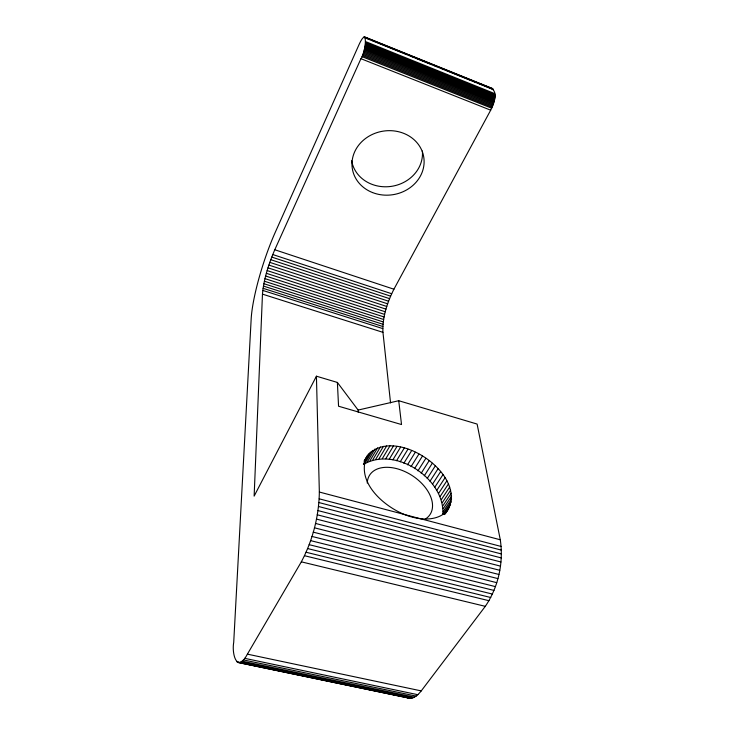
<?xml version="1.0" encoding="UTF-8"?>
<svg xmlns="http://www.w3.org/2000/svg" width="735" height="735" viewBox="0 0 735 735"><rect width="100%" height="100%" fill="white"/><g stroke="black" fill="none" stroke-linecap="round" stroke-linejoin="round"><path stroke-width="1.1" d="M444.647 514.573C475.931 476.326 386.812 417.857 364.11 461.084M451.253 501.794L442.837 514.335C445.07 478.558 394.879 445.686 363.559 464.428M316.427 376.201L254.135 496.125L262.469 294.138C263.782 278.758 268.762 263.883 274.78 249.753L360.949 58.69C365.662 53.517 368.612 23.86 359.084 44.504L275.248 232.343A67.785 12.559 -72.2 0 0 251.177 318.907L233.712 642.445C231.617 653.792 236.927 673.811 247.401 654.15L301.332 561.834C312.678 540.464 318.972 516.227 319.348 492.037L316.427 376.201L337.383 382.439L358.12 410.066L358.276 412.353M390.551 402.909L382.953 332.339C382.246 317.309 387.244 302.489 393.914 289.213L490.677 110.186C493.497 104.554 498.753 91.893 491.2 88.494L484.824 85.912M238.609 662.602L409.652 698.25C414.641 698.59 418.371 694.4 421.247 690.9L485.302 606.338C498.358 587.173 503.741 562.679 500.287 539.775L477.116 424.067L398.728 400.713L358.12 410.066M367.013 456.003C355.519 481.48 382.871 505.753 404.443 514.518A48.556 30.117 33 0 0 420.135 518.662C430.168 519.93 442.121 518.056 448.276 509.171M364.238 461.314L368.593 453.908M363.384 464.051L370.449 452.034M364.973 463.316L372.581 450.399M367.362 461.892L374.969 449.002M369.981 460.716L377.588 447.854M372.81 459.798L380.418 446.963M375.824 459.145L383.44 446.338M379.003 458.75L386.638 445.961M382.329 458.622L389.973 445.86M385.765 458.75L393.427 446.016M389.302 459.145L396.983 446.439M392.903 459.788L400.603 447.11M396.542 460.689L404.278 448.038M400.207 461.837L407.962 449.204M403.864 463.215L411.646 450.601M407.493 464.814L415.303 452.227M411.058 466.633L418.904 454.065M414.549 468.654L422.432 456.104M417.939 470.859L425.85 458.328M421.192 473.239L429.139 460.716M424.306 475.784L432.29 463.27M427.237 478.457L435.267 465.962M429.984 481.26L438.042 468.765M432.52 484.172L440.614 471.677M434.826 487.158L442.957 474.672M436.875 490.208L445.052 477.732M438.666 493.304L446.88 480.828M440.182 496.428L448.433 483.942M441.404 499.543L449.682 487.057M442.323 502.639L450.638 490.144M442.939 505.689L451.281 493.185M443.223 508.666L451.593 496.153M443.196 511.56L451.593 499.028M443.958 514.289L450.592 504.421M445.364 513.177L449.59 506.884M236.753 661.776L238.985 662.235M239.674 662.474L411.205 698.241M237.635 662.364L409.652 698.25M244.636 658.321L417.847 694.704M243.303 659.901L416.148 696.109M242.026 661.123L414.466 697.166M240.814 661.987L412.813 697.882M247.401 654.15L421.247 690.9M301.332 561.834L485.302 606.338M306.127 552.261L490.759 597.509M304.547 555.724L489.005 600.716M307.68 548.576L492.413 594.073M310.611 540.629L495.399 586.613M309.178 544.681L493.966 590.425M311.971 536.44L496.704 582.653M313.239 532.149L497.871 578.592M314.415 527.803L498.881 574.458M316.436 519.085L500.416 566.115M315.48 523.439L499.736 570.287M317.263 514.785L500.93 561.981M318.521 506.488L501.417 553.951M317.961 510.577L501.261 557.911M318.944 502.556L501.399 550.129M319.22 498.826L501.196 546.472M319.348 492.037L404.25 514.436M404.443 514.518L420.135 518.662M420.319 518.68L500.287 539.775M262.469 294.138L382.953 332.339M263.066 288.313L382.852 326.505M262.781 290.417L382.788 328.6M263.883 283.701L383.293 321.939M263.433 286.071L383.027 324.282M265.657 276.011L384.653 314.405M264.995 278.648L384.111 316.978M264.398 281.22L383.652 319.495M267.163 270.581L385.994 309.132M266.382 273.31L385.287 311.778M268.881 265.096L387.648 303.821M267.999 267.834L386.785 306.467M270.756 259.694L389.55 298.64M269.8 262.367L388.567 301.212M272.74 254.531L391.654 293.724M271.739 257.075L390.579 296.141M274.78 249.753L393.914 289.213M362.3 55.456L492.156 107.154M361.859 56.567L491.678 108.192M360.949 58.69L490.677 110.186M364.202 49.851L494.058 101.797M363.871 50.954L493.755 102.863M363.513 52.075L493.396 103.938M363.127 53.205L493.02 105.013M362.722 54.335L492.597 106.088M365.497 44.1L495.022 96.156M365.378 44.918L494.977 96.974M365.212 45.809L494.885 97.847M365.01 46.746L494.747 98.775M364.781 47.747L494.563 99.749M364.505 48.786L494.333 100.759M364.275 36.75L492.671 88.577M364.009 36.833L492.946 88.834M364.762 37.439L367.95 38.725M372.204 40.443L375.392 41.73M377.514 42.584L393.455 49.024M395.577 49.879L400.887 52.02M403.019 52.883L406.207 54.169M410.452 55.888L413.64 57.174M415.762 58.028L431.702 64.469M433.825 65.323L437.013 66.609M441.266 68.327L444.454 69.614M446.577 70.468L462.517 76.909M464.639 77.763L469.95 79.913M472.072 80.767L475.26 82.054M479.514 83.772L482.702 85.058M365.075 37.834L493.369 89.624M365.58 41.601L494.738 93.611M365.617 42.685L494.977 94.732M365.58 43.356L495.022 95.412M406.758 697.221L408.164 697.91M398.728 400.713L401.521 424.545L338.559 406.225L337.383 382.439M367.252 483.06A36.061 22.776 33.2 0 1 411.141 474.911A36.061 22.776 33.2 0 1 425.409 519.011M422.386 151.015A35.73 31.917 -9.6 0 1 390.965 186.424A35.73 31.917 -9.6 0 1 351.642 160.726M372.535 192.561A36.18 32.156 -9.4 0 0 424.003 159.127A36.18 32.156 -9.4 0 0 367.583 137.059A36.18 32.156 -9.4 0 0 372.535 192.561"/></g></svg>
